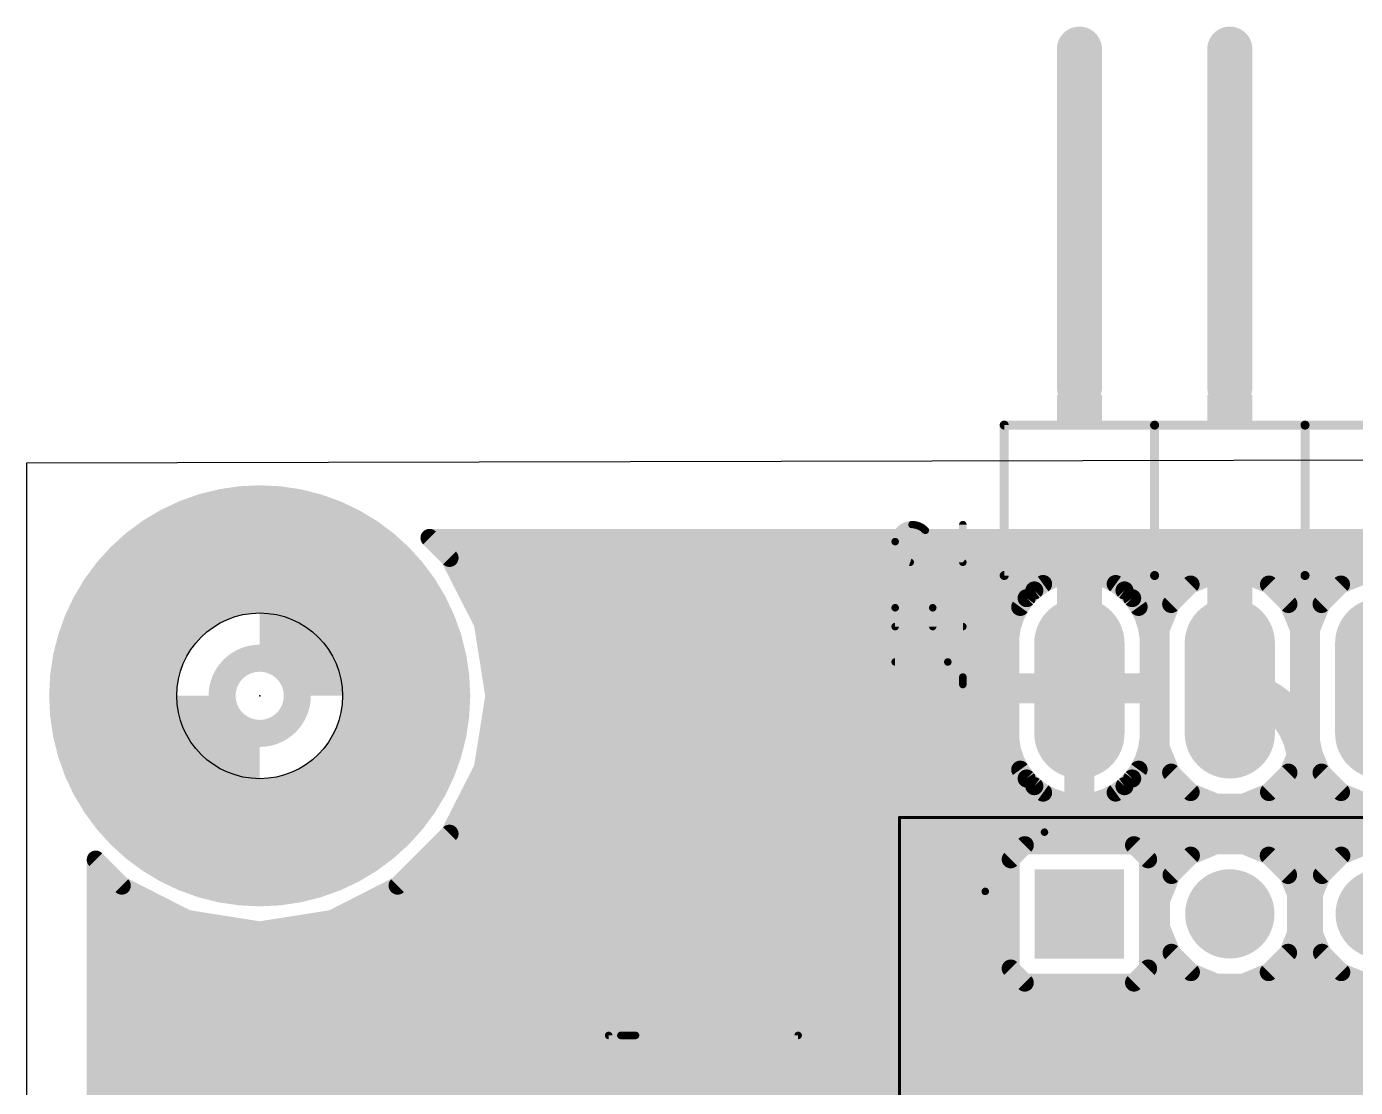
# Model space of a CAD drawing. Extents: x 1.3 to 54.7, y -2.9 to 42.9.
# Drawn here: x 1.27 to 23.71, y 25.01 to 42.93 of the extents above; entities that cross this region are included whole.
import ezdxf

# ---------------------------------------------------------------- set-up
doc = ezdxf.new("R2010")
doc.units = 0
for name, color, linetype in [('1', 12, 'CONTINUOUS'), ('16', 132, 'CONTINUOUS'), ('17', 110, 'CONTINUOUS'), ('20', 31, 'CONTINUOUS'), ('21', 253, 'CONTINUOUS'), ('23', 53, 'CONTINUOUS'), ('25', 253, 'CONTINUOUS'), ('39', 12, 'CONTINUOUS'), ('40', 132, 'CONTINUOUS'), ('41', 12, 'CONTINUOUS'), ('42', 132, 'CONTINUOUS'), ('43', 110, 'CONTINUOUS'), ('51', 253, 'CONTINUOUS')]:
    doc.layers.add(name, color=color, linetype=linetype)

# ---------------------------------------------------------------- blocks, each defined once
blk = doc.blocks.new('RECT')
blk.add_solid([(-0.5, -0.5), (0.5, -0.5), (-0.5, 0.5), (0.5, 0.5)])
blk = doc.blocks.new('LONGP100')
at = {"const_width": 1}
blk.add_lwpolyline([(-0.5, 0), (0.5, 0)], dxfattribs=at)
at = {"const_width": 0.5}
for points in [[(-0.5, 0.25, 1), (-0.5, -0.25)], [(0.5, -0.25, 1), (0.5, 0.25)]]:
    blk.add_lwpolyline(points, format="xyb", dxfattribs=at)
blk = doc.blocks.new('SQUAREP')
blk.add_solid([(-0.5, -0.5), (0.5, -0.5), (-0.5, 0.5), (0.5, 0.5)])
blk = doc.blocks.new('ROUNDP')
at = {"const_width": 0.5}
blk.add_lwpolyline([(0, -0.25, 1), (0, 0.25, 1), (0, -0.25)], format="xyb", dxfattribs=at)

msp = doc.modelspace()

# ---------------------------------------------------------------- linework, layer by layer
at = {"layer": '1'}
for points, const_width in [([(22.86, 30.48, 0.4142), (21.59, 31.75)], 0.6096), ([(21.59, 31.9024, 1), (21.59, 31.5976)], 0.3048), ([(23.0124, 30.48, 1), (22.7076, 30.48)], 0.3048), ([(22.7076, 30.48, 1), (23.0124, 30.48)], 0.3048), ([(20.6375, 24.4475, 0.4142), (22.86, 26.67)], 0.6096), ([(23.0124, 26.67, 1), (22.7076, 26.67)], 0.3048), ([(22.7076, 26.67, 1), (23.0124, 26.67)], 0.3048)]:
    msp.add_lwpolyline(points, format="xyb", dxfattribs=dict(at, const_width=const_width))
at = {"layer": '1', "const_width": 0.6096}
msp.add_lwpolyline([(22.86, 26.67), (22.86, 30.48)], dxfattribs=at)
at = {"layer": '16', "const_width": 0.3048}
for points in [[(8.4126, 33.952), (8.0747, 34.29)], [(8.0747, 34.29), (46.9163, 34.29)], [(8.2271, 34.1376), (46.7639, 34.1376)], [(8.9755, 32.8474), (8.4126, 33.952)], [(8.4126, 33.952), (8.4126, 33.952)], [(8.4126, 33.952), (8.4126, 33.952)], [(8.4734, 33.8328), (46.4591, 33.8328)], [(8.6287, 33.528), (18.4704, 33.528)], [(18.4376, 33.5113), (18.2888, 33.4032)], [(18.6015, 33.5948), (18.4376, 33.5113)], [(18.7764, 33.6516), (18.6015, 33.5948)], [(18.9484, 33.6789), (18.7764, 33.6516)], [(18.9484, 31.8516), (18.9484, 33.6789)], [(18.9484, 33.528), (19.1516, 33.528)], [(19.3236, 33.6516), (19.1516, 33.6789)], [(19.1516, 33.6789), (19.1516, 31.8516)], [(19.4985, 33.5948), (19.3236, 33.6516)], [(19.6624, 33.5113), (19.4985, 33.5948)], [(19.6296, 33.528), (20.9897, 33.528)], [(19.8112, 33.4032), (19.6624, 33.5113)], [(21.3576, 33.6804), (20.9282, 33.5025)], [(21.8224, 33.6804), (21.3576, 33.6804)], [(22.2518, 33.5025), (21.8224, 33.6804)], [(22.1903, 33.528), (23.5297, 33.528)], [(23.8976, 33.6804), (23.4682, 33.5025)], [(18.2888, 33.4032), (18.1588, 33.2732)], [(19.9412, 33.2732), (19.8112, 33.4032)], [(20.9282, 33.5025), (20.5995, 33.1738)], [(22.5805, 33.1738), (22.2518, 33.5025)], [(23.4682, 33.5025), (23.1395, 33.1738)], [(8.784, 33.2232), (18.1225, 33.2232)], [(18.0507, 33.1244), (17.9672, 32.9605)], [(18.1588, 33.2732), (18.0507, 33.1244)], [(18.9484, 33.2232), (19.1516, 33.2232)], [(20.0493, 33.1244), (19.9412, 33.2732)], [(19.9775, 33.2232), (20.6488, 33.2232)], [(20.1328, 32.9605), (20.0493, 33.1244)], [(20.5995, 33.1738), (20.4216, 32.7444)], [(22.5312, 33.2232), (23.1888, 33.2232)], [(22.7584, 32.7444), (22.5805, 33.1738)], [(23.1395, 33.1738), (22.9616, 32.7444)], [(8.9393, 32.9184), (17.9535, 32.9184)], [(9.1694, 31.623), (8.9755, 32.8474)], [(8.9755, 32.8474), (8.9755, 32.8474)], [(17.9672, 32.9605), (17.9104, 32.7856)], [(18.9484, 32.9184), (19.1516, 32.9184)], [(20.1896, 32.7856), (20.1328, 32.9605)], [(20.1465, 32.9184), (20.4937, 32.9184)], [(22.6863, 32.9184), (23.0337, 32.9184)], [(9.0125, 32.6136), (17.8831, 32.6136)], [(17.9104, 32.7856), (17.8816, 32.604)], [(18.9484, 32.6136), (19.1516, 32.6136)], [(20.2184, 32.604), (20.1896, 32.7856)], [(20.2169, 32.6136), (20.4216, 32.6136)], [(20.4216, 32.7444), (20.4216, 30.7556)], [(22.7584, 30.7556), (22.7584, 32.7444)], [(22.7584, 32.6136), (22.9616, 32.6136)], [(22.9616, 32.7444), (22.9616, 30.7556)], [(17.8816, 32.604), (17.8816, 31.8516)], [(20.2184, 31.8516), (20.2184, 32.604)], [(9.0608, 32.3088), (17.8816, 32.3088)], [(18.9484, 32.3088), (19.1516, 32.3088)], [(20.2184, 32.3088), (20.4216, 32.3088)], [(22.7584, 32.3088), (22.9616, 32.3088)], [(9.1091, 32.004), (17.8816, 32.004)], [(18.9484, 32.004), (19.1516, 32.004)], [(20.2184, 32.004), (20.4216, 32.004)], [(22.7584, 32.004), (22.9616, 32.004)], [(17.8816, 31.8516), (18.9484, 31.8516)], [(19.1516, 31.8516), (18.9484, 31.8516)], [(18.9484, 31.8516), (18.9484, 31.6484)], [(19.1516, 31.6484), (19.1516, 31.8516)], [(19.1516, 31.8516), (20.2184, 31.8516)], [(8.9755, 30.3986), (9.1694, 31.623)], [(9.1573, 31.6992), (18.9484, 31.6992)], [(18.9484, 31.6484), (17.8816, 31.6484)], [(17.8816, 31.6484), (17.8816, 30.896)], [(18.9484, 29.8211), (18.9484, 31.6484)], [(18.9484, 31.6484), (19.1516, 31.6484)], [(19.1516, 31.6992), (20.4216, 31.6992)], [(19.1516, 31.6484), (19.1516, 29.8211)], [(20.2184, 31.6484), (19.1516, 31.6484)], [(20.2184, 30.896), (20.2184, 31.6484)], [(22.7584, 31.6992), (22.9616, 31.6992)], [(9.1332, 31.3944), (17.8816, 31.3944)], [(18.9484, 31.3944), (19.1516, 31.3944)], [(20.2184, 31.3944), (20.4216, 31.3944)], [(22.7584, 31.3944), (22.9616, 31.3944)], [(9.0849, 31.0896), (17.8816, 31.0896)], [(18.9484, 31.0896), (19.1516, 31.0896)], [(20.2184, 31.0896), (20.4216, 31.0896)], [(22.7584, 31.0896), (22.9616, 31.0896)], [(17.8816, 30.896), (17.9104, 30.7144)], [(20.1896, 30.7144), (20.2184, 30.896)], [(9.0366, 30.7848), (17.8992, 30.7848)], [(17.9104, 30.7144), (17.9672, 30.5395)], [(18.9484, 30.7848), (19.1516, 30.7848)], [(20.1328, 30.5395), (20.1896, 30.7144)], [(20.2008, 30.7848), (20.4216, 30.7848)], [(20.4216, 30.7556), (20.5995, 30.3262)], [(22.5805, 30.3262), (22.7584, 30.7556)], [(22.7584, 30.7848), (22.9616, 30.7848)], [(22.9616, 30.7556), (23.1395, 30.3262)], [(8.4126, 29.294), (8.9755, 30.3986)], [(8.9755, 30.3986), (8.9755, 30.3986)], [(8.9884, 30.48), (17.9975, 30.48)], [(17.9672, 30.5395), (18.0507, 30.3756)], [(18.0507, 30.3756), (18.1588, 30.2268)], [(18.9484, 30.48), (19.1516, 30.48)], [(19.9412, 30.2268), (20.0493, 30.3756)], [(20.0493, 30.3756), (20.1328, 30.5395)], [(20.1025, 30.48), (20.5358, 30.48)], [(22.6442, 30.48), (23.0758, 30.48)], [(8.8617, 30.1752), (18.2104, 30.1752)], [(18.1588, 30.2268), (18.2888, 30.0968)], [(18.9484, 30.1752), (19.1516, 30.1752)], [(19.8112, 30.0968), (19.9412, 30.2268)], [(19.8896, 30.1752), (20.7504, 30.1752)], [(20.5995, 30.3262), (20.9282, 29.9975)], [(22.2518, 29.9975), (22.5805, 30.3262)], [(22.4296, 30.1752), (23.2904, 30.1752)], [(23.1395, 30.3262), (23.4682, 29.9975)], [(18.2888, 30.0968), (18.4376, 29.9887)], [(18.4376, 29.9887), (18.6015, 29.9052)], [(19.4985, 29.9052), (19.6624, 29.9887)], [(19.6624, 29.9887), (19.8112, 30.0968)], [(20.9282, 29.9975), (21.3576, 29.8196)], [(21.8224, 29.8196), (22.2518, 29.9975)], [(23.4682, 29.9975), (23.8976, 29.8196)], [(8.7064, 29.8704), (18.7086, 29.8704)], [(18.6015, 29.9052), (18.7764, 29.8484)], [(18.7764, 29.8484), (18.9484, 29.8211)], [(18.9484, 29.8704), (19.1516, 29.8704)], [(19.1516, 29.8211), (19.3236, 29.8484)], [(19.3236, 29.8484), (19.4985, 29.9052)], [(19.3914, 29.8704), (21.2349, 29.8704)], [(21.3576, 29.8196), (21.8224, 29.8196)], [(21.9451, 29.8704), (23.7749, 29.8704)], [(8.5511, 29.5656), (45.6731, 29.5656)], [(7.536, 28.4174), (8.4126, 29.294)], [(8.3795, 29.2608), (45.8284, 29.2608)], [(8.4126, 29.294), (8.4126, 29.294)], [(18.1277, 29.1004), (17.8896, 28.8623)], [(19.9723, 29.1004), (18.1277, 29.1004)], [(20.2104, 28.8623), (19.9723, 29.1004)], [(21.3592, 29.1004), (20.9327, 28.9237)], [(21.8208, 29.1004), (21.3592, 29.1004)], [(22.2473, 28.9237), (21.8208, 29.1004)], [(23.8992, 29.1004), (23.4727, 28.9237)], [(2.4384, 16.8631), (2.4384, 28.8569)], [(2.4384, 28.8569), (2.878, 28.4174)], [(8.0747, 28.956), (17.9833, 28.956)], [(17.8896, 28.8623), (17.8896, 27.0177)], [(20.1167, 28.956), (21.0106, 28.956)], [(20.2104, 27.0177), (20.2104, 28.8623)], [(20.9327, 28.9237), (20.6063, 28.5973)], [(22.1694, 28.956), (23.5506, 28.956)], [(22.5737, 28.5973), (22.2473, 28.9237)], [(23.4727, 28.9237), (23.1463, 28.5973)], [(2.4384, 28.6512), (2.6441, 28.6512)], [(7.7699, 28.6512), (17.8896, 28.6512)], [(20.2104, 28.6512), (20.6601, 28.6512)], [(20.6063, 28.5973), (20.4296, 28.1708)], [(22.5199, 28.6512), (23.2001, 28.6512)], [(22.7504, 28.1708), (22.5737, 28.5973)], [(23.1463, 28.5973), (22.9696, 28.1708)], [(2.878, 28.4174), (2.878, 28.4174)], [(2.878, 28.4174), (3.9826, 27.8545)], [(6.4314, 27.8545), (7.536, 28.4174)], [(7.536, 28.4174), (7.536, 28.4174)], [(2.4384, 28.3464), (3.0172, 28.3464)], [(7.3968, 28.3464), (17.8896, 28.3464)], [(20.2104, 28.3464), (20.5023, 28.3464)], [(20.4296, 28.1708), (20.4296, 27.7092)], [(22.6777, 28.3464), (23.0423, 28.3464)], [(22.7504, 27.7092), (22.7504, 28.1708)], [(22.9696, 28.1708), (22.9696, 27.7092)], [(2.4384, 28.0416), (3.6154, 28.0416)], [(6.7986, 28.0416), (17.8896, 28.0416)], [(20.2104, 28.0416), (20.4296, 28.0416)], [(22.7504, 28.0416), (22.9696, 28.0416)], [(2.4384, 27.7368), (4.7259, 27.7368)], [(3.9826, 27.8545), (3.9826, 27.8545)], [(3.9826, 27.8545), (5.207, 27.6606)], [(5.207, 27.6606), (6.4314, 27.8545)], [(5.6881, 27.7368), (17.8896, 27.7368)], [(6.4314, 27.8545), (6.4314, 27.8545)], [(20.2104, 27.7368), (20.4296, 27.7368)], [(20.4296, 27.7092), (20.6063, 27.2827)], [(22.5737, 27.2827), (22.7504, 27.7092)], [(22.7504, 27.7368), (22.9696, 27.7368)], [(22.9696, 27.7092), (23.1463, 27.2827)], [(5.207, 27.6606), (5.207, 27.6606)], [(2.4384, 27.432), (17.8896, 27.432)], [(20.2104, 27.432), (20.5444, 27.432)], [(20.6063, 27.2827), (20.9327, 26.9563)], [(22.2473, 26.9563), (22.5737, 27.2827)], [(22.6356, 27.432), (23.0844, 27.432)], [(23.1463, 27.2827), (23.4727, 26.9563)], [(2.4384, 27.1272), (17.8896, 27.1272)], [(17.8896, 27.0177), (18.1277, 26.7796)], [(19.9723, 26.7796), (20.2104, 27.0177)], [(20.2104, 27.1272), (20.7617, 27.1272)], [(22.4183, 27.1272), (23.3017, 27.1272)], [(2.4384, 26.8224), (18.0849, 26.8224)], [(18.1277, 26.7796), (19.9723, 26.7796)], [(20.0151, 26.8224), (21.2558, 26.8224)], [(20.9327, 26.9563), (21.3592, 26.7796)], [(21.3592, 26.7796), (21.8208, 26.7796)], [(21.8208, 26.7796), (22.2473, 26.9563)], [(21.9241, 26.8224), (23.7958, 26.8224)], [(23.4727, 26.9563), (23.8992, 26.7796)], [(2.4384, 26.5176), (35.7961, 26.5176)], [(2.4384, 26.2128), (35.3976, 26.2128)], [(2.4384, 25.908), (35.2834, 25.908)], [(2.4384, 25.6032), (35.2924, 25.6032)], [(2.4384, 25.2984), (35.3568, 25.2984)], [(2.4384, 24.9936), (35.3568, 24.9936)]]:
    msp.add_lwpolyline(points, dxfattribs=at)
at = {"layer": '16', "const_width": 0.1524}
for points in [[(8.1286, 34.3439, 1), (8.0208, 34.2361)], [(8.0747, 34.3662, 1), (8.0747, 34.2138)], [(8.2271, 34.2138, 1), (8.2271, 34.0614)], [(8.4888, 33.952, 1), (8.3364, 33.952)], [(8.4126, 34.0282, 1), (8.4126, 33.8758)], [(8.3364, 33.952, 1), (8.4888, 33.952)], [(8.4805, 33.9866, 1), (8.3448, 33.9174)], [(8.3588, 33.8982, 1), (8.4665, 34.0059)], [(8.4734, 33.909, 1), (8.4734, 33.7566)], [(8.4126, 33.8758, 1), (8.4126, 34.0282)], [(8.6287, 33.6042, 1), (8.6287, 33.4518)], [(18.4824, 33.4497, 1), (18.3928, 33.573)], [(18.4704, 33.4518, 1), (18.4704, 33.6042)], [(18.5779, 33.6673, 1), (18.625, 33.5223)], [(18.6361, 33.5269, 1), (18.5669, 33.6627)], [(18.7645, 33.7269, 1), (18.7883, 33.5764)], [(18.7999, 33.5792, 1), (18.7528, 33.7241)], [(19.0246, 33.6789, 1), (18.8722, 33.6789)], [(18.9484, 33.6042, 1), (18.9484, 33.4518)], [(18.9603, 33.6036, 1), (18.9365, 33.7541)], [(19.2278, 33.6789, 1), (19.0754, 33.6789)], [(19.1635, 33.7541, 1), (19.1397, 33.6036)], [(19.1516, 33.4518, 1), (19.1516, 33.6042)], [(19.3471, 33.7241, 1), (19.3001, 33.5792)], [(19.3117, 33.5764, 1), (19.3355, 33.7269)], [(19.5331, 33.6627, 1), (19.4639, 33.5269)], [(19.475, 33.5223, 1), (19.5221, 33.6673)], [(19.6296, 33.6042, 1), (19.6296, 33.4518)], [(19.7072, 33.573, 1), (19.6176, 33.4497)], [(20.9897, 33.4518, 1), (20.9897, 33.6042)], [(21.3576, 33.7566, 1), (21.3576, 33.6042)], [(21.3867, 33.61, 1), (21.3284, 33.7508)], [(21.8516, 33.7508, 1), (21.7932, 33.61)], [(21.8224, 33.6042, 1), (21.8224, 33.7566)], [(22.1903, 33.6042, 1), (22.1903, 33.4518)], [(23.5297, 33.4518, 1), (23.5297, 33.6042)], [(18.244, 33.4649, 1), (18.3336, 33.3416)], [(18.3427, 33.3493, 1), (18.235, 33.4571)], [(18.403, 33.5792, 1), (18.4722, 33.4434)], [(19.6278, 33.4434, 1), (19.697, 33.5792)], [(19.865, 33.4571, 1), (19.7573, 33.3493)], [(19.7664, 33.3416, 1), (19.8559, 33.4649)], [(20.899, 33.5729, 1), (20.9573, 33.4321)], [(20.982, 33.4486, 1), (20.8743, 33.5564)], [(22.3057, 33.5564, 1), (22.198, 33.4486)], [(22.2227, 33.4321, 1), (22.281, 33.5729)], [(23.439, 33.5729, 1), (23.4973, 33.4321)], [(23.522, 33.4486, 1), (23.4143, 33.5564)], [(8.784, 33.2994, 1), (8.784, 33.147)], [(17.989, 33.1692, 1), (18.1123, 33.0796)], [(18.1186, 33.0898, 1), (17.9828, 33.159)], [(18.1049, 33.327, 1), (18.2127, 33.2193)], [(18.2204, 33.2284, 1), (18.0971, 33.3179)], [(18.1225, 33.147, 1), (18.1225, 33.2994)], [(18.9484, 33.2994, 1), (18.9484, 33.147)], [(19.1516, 33.147, 1), (19.1516, 33.2994)], [(20.0029, 33.3179, 1), (19.8796, 33.2284)], [(19.8873, 33.2193, 1), (19.9951, 33.327)], [(19.9775, 33.2994, 1), (19.9775, 33.147)], [(20.1172, 33.159, 1), (19.9814, 33.0898)], [(19.9877, 33.0796, 1), (20.111, 33.1692)], [(20.5456, 33.2277, 1), (20.6534, 33.12)], [(20.6699, 33.1447, 1), (20.5291, 33.203)], [(20.6488, 33.147, 1), (20.6488, 33.2994)], [(22.5312, 33.2994, 1), (22.5312, 33.147)], [(22.6509, 33.203, 1), (22.5101, 33.1447)], [(22.5266, 33.12, 1), (22.6344, 33.2277)], [(23.0856, 33.2277, 1), (23.1934, 33.12)], [(23.2099, 33.1447, 1), (23.0691, 33.203)], [(23.1888, 33.147, 1), (23.1888, 33.2994)], [(8.9393, 32.9946, 1), (8.9393, 32.8422)], [(9.0507, 32.8594, 1), (8.9002, 32.8355)], [(9.0517, 32.8474, 1), (8.8993, 32.8474)], [(17.8993, 32.9951, 1), (18.0351, 32.9259)], [(18.0397, 32.937, 1), (17.8947, 32.9841)], [(17.9535, 32.8422, 1), (17.9535, 32.9946)], [(18.9484, 32.9946, 1), (18.9484, 32.8422)], [(19.1516, 32.8422, 1), (19.1516, 32.9946)], [(20.2053, 32.9841, 1), (20.0603, 32.937)], [(20.0649, 32.9259, 1), (20.2007, 32.9951)], [(20.1465, 32.9946, 1), (20.1465, 32.8422)], [(20.4937, 32.8422, 1), (20.4937, 32.9946)], [(22.6863, 32.9946, 1), (22.6863, 32.8422)], [(23.0337, 32.8422, 1), (23.0337, 32.9946)], [(8.8993, 32.8474, 1), (9.0517, 32.8474)], [(8.9076, 32.8129, 1), (9.0434, 32.882)], [(9.0125, 32.6898, 1), (9.0125, 32.5374)], [(17.8379, 32.8091, 1), (17.9828, 32.7621)], [(17.9856, 32.7737, 1), (17.8351, 32.7975)], [(17.8831, 32.5374, 1), (17.8831, 32.6898)], [(18.9484, 32.6898, 1), (18.9484, 32.5374)], [(19.1516, 32.5374, 1), (19.1516, 32.6898)], [(20.2649, 32.7975, 1), (20.1144, 32.7737)], [(20.1172, 32.7621, 1), (20.2621, 32.8091)], [(20.2169, 32.6898, 1), (20.2169, 32.5374)], [(20.4978, 32.7444, 1), (20.3454, 32.7444)], [(20.3512, 32.7736, 1), (20.492, 32.7152)], [(20.4216, 32.5374, 1), (20.4216, 32.6898)], [(22.8346, 32.7444, 1), (22.6822, 32.7444)], [(22.7584, 32.6898, 1), (22.7584, 32.5374)], [(22.688, 32.7152, 1), (22.8288, 32.7736)], [(23.0378, 32.7444, 1), (22.8854, 32.7444)], [(22.8912, 32.7736, 1), (23.032, 32.7152)], [(22.9616, 32.5374, 1), (22.9616, 32.6898)], [(17.9578, 32.604, 1), (17.8054, 32.604)], [(17.8063, 32.6159, 1), (17.9569, 32.592)], [(20.2946, 32.604, 1), (20.1422, 32.604)], [(20.1431, 32.592, 1), (20.2937, 32.6159)], [(9.0608, 32.385, 1), (9.0608, 32.2326)], [(17.8816, 32.2326, 1), (17.8816, 32.385)], [(18.9484, 32.385, 1), (18.9484, 32.2326)], [(19.1516, 32.2326, 1), (19.1516, 32.385)], [(20.2184, 32.385, 1), (20.2184, 32.2326)], [(20.4216, 32.2326, 1), (20.4216, 32.385)], [(22.7584, 32.385, 1), (22.7584, 32.2326)], [(22.9616, 32.2326, 1), (22.9616, 32.385)], [(9.1091, 32.0802, 1), (9.1091, 31.9278)], [(17.8816, 31.9278, 1), (17.8816, 32.0802)], [(18.9484, 32.0802, 1), (18.9484, 31.9278)], [(19.1516, 31.9278, 1), (19.1516, 32.0802)], [(20.2184, 32.0802, 1), (20.2184, 31.9278)], [(20.4216, 31.9278, 1), (20.4216, 32.0802)], [(22.7584, 32.0802, 1), (22.7584, 31.9278)], [(22.9616, 31.9278, 1), (22.9616, 32.0802)], [(17.8816, 31.9278, 1), (17.8816, 31.7754)], [(17.8054, 31.8516, 1), (17.9578, 31.8516)], [(18.9484, 31.9278, 1), (18.9484, 31.7754)], [(19.0246, 31.8516, 1), (18.8722, 31.8516)], [(18.8722, 31.8516, 1), (19.0246, 31.8516)], [(18.9484, 31.7754, 1), (18.9484, 31.9278)], [(19.2278, 31.8516, 1), (19.0754, 31.8516)], [(19.1516, 31.9278, 1), (19.1516, 31.7754)], [(19.0754, 31.8516, 1), (19.2278, 31.8516)], [(19.1516, 31.7754, 1), (19.1516, 31.9278)], [(20.1422, 31.8516, 1), (20.2946, 31.8516)], [(20.2184, 31.7754, 1), (20.2184, 31.9278)], [(9.1573, 31.7754, 1), (9.1573, 31.623)], [(9.2447, 31.6111, 1), (9.0941, 31.6349)], [(9.0941, 31.6111, 1), (9.2447, 31.6349)], [(17.8816, 31.7246, 1), (17.8816, 31.5722)], [(17.9578, 31.6484, 1), (17.8054, 31.6484)], [(19.0246, 31.6484, 1), (18.8722, 31.6484)], [(18.9484, 31.7246, 1), (18.9484, 31.5722)], [(18.8722, 31.6484, 1), (19.0246, 31.6484)], [(18.9484, 31.623, 1), (18.9484, 31.7754)], [(18.9484, 31.5722, 1), (18.9484, 31.7246)], [(19.1516, 31.7754, 1), (19.1516, 31.623)], [(19.2278, 31.6484, 1), (19.0754, 31.6484)], [(19.1516, 31.7246, 1), (19.1516, 31.5722)], [(19.0754, 31.6484, 1), (19.2278, 31.6484)], [(19.1516, 31.5722, 1), (19.1516, 31.7246)], [(20.2946, 31.6484, 1), (20.1422, 31.6484)], [(20.2184, 31.5722, 1), (20.2184, 31.7246)], [(20.4216, 31.623, 1), (20.4216, 31.7754)], [(22.7584, 31.7754, 1), (22.7584, 31.623)], [(22.9616, 31.623, 1), (22.9616, 31.7754)], [(9.1332, 31.4706, 1), (9.1332, 31.3182)], [(17.8816, 31.3182, 1), (17.8816, 31.4706)], [(18.9484, 31.4706, 1), (18.9484, 31.3182)], [(19.1516, 31.3182, 1), (19.1516, 31.4706)], [(20.2184, 31.4706, 1), (20.2184, 31.3182)], [(20.4216, 31.3182, 1), (20.4216, 31.4706)], [(22.7584, 31.4706, 1), (22.7584, 31.3182)], [(22.9616, 31.3182, 1), (22.9616, 31.4706)], [(9.0849, 31.1658, 1), (9.0849, 31.0134)], [(17.8816, 31.0134, 1), (17.8816, 31.1658)], [(18.9484, 31.1658, 1), (18.9484, 31.0134)], [(19.1516, 31.0134, 1), (19.1516, 31.1658)], [(20.2184, 31.1658, 1), (20.2184, 31.0134)], [(20.4216, 31.0134, 1), (20.4216, 31.1658)], [(22.7584, 31.1658, 1), (22.7584, 31.0134)], [(22.9616, 31.0134, 1), (22.9616, 31.1658)], [(17.9569, 30.908, 1), (17.8063, 30.8841)], [(17.8054, 30.896, 1), (17.9578, 30.896)], [(20.1422, 30.896, 1), (20.2946, 30.896)], [(20.2937, 30.8841, 1), (20.1431, 30.908)], [(9.0366, 30.861, 1), (9.0366, 30.7086)], [(17.9828, 30.7379, 1), (17.8379, 30.6908)], [(17.8351, 30.7025, 1), (17.9856, 30.7263)], [(17.8992, 30.7086, 1), (17.8992, 30.861)], [(18.9484, 30.861, 1), (18.9484, 30.7086)], [(19.1516, 30.7086, 1), (19.1516, 30.861)], [(20.1144, 30.7263, 1), (20.2649, 30.7025)], [(20.2621, 30.6908, 1), (20.1172, 30.7379)], [(20.2008, 30.861, 1), (20.2008, 30.7086)], [(20.492, 30.7847, 1), (20.3512, 30.7264)], [(20.3454, 30.7556, 1), (20.4978, 30.7556)], [(20.4216, 30.7086, 1), (20.4216, 30.861)], [(22.7584, 30.861, 1), (22.7584, 30.7086)], [(22.6822, 30.7556, 1), (22.8346, 30.7556)], [(22.8288, 30.7264, 1), (22.688, 30.7847)], [(23.032, 30.7847, 1), (22.8912, 30.7264)], [(22.8854, 30.7556, 1), (23.0378, 30.7556)], [(22.9616, 30.7086, 1), (22.9616, 30.861)], [(9.0517, 30.3986, 1), (8.8993, 30.3986)], [(9.0434, 30.364, 1), (8.9076, 30.4331)], [(8.9884, 30.5562, 1), (8.9884, 30.4038)], [(18.0351, 30.5741, 1), (17.8993, 30.5049)], [(17.8947, 30.5159, 1), (18.0397, 30.563)], [(18.1123, 30.4204, 1), (17.989, 30.3308)], [(17.9975, 30.4038, 1), (17.9975, 30.5562)], [(18.9484, 30.5562, 1), (18.9484, 30.4038)], [(19.1516, 30.4038, 1), (19.1516, 30.5562)], [(20.111, 30.3308, 1), (19.9877, 30.4204)], [(20.1025, 30.5562, 1), (20.1025, 30.4038)], [(20.0603, 30.563, 1), (20.2053, 30.5159)], [(20.2007, 30.5049, 1), (20.0649, 30.5741)], [(20.5358, 30.4038, 1), (20.5358, 30.5562)], [(22.6442, 30.5562, 1), (22.6442, 30.4038)], [(23.0758, 30.4038, 1), (23.0758, 30.5562)], [(8.8617, 30.2514, 1), (8.8617, 30.099)], [(8.9002, 30.4105, 1), (9.0507, 30.3866)], [(8.8993, 30.3986, 1), (9.0517, 30.3986)], [(17.9828, 30.341, 1), (18.1186, 30.4102)], [(18.2127, 30.2807, 1), (18.1049, 30.173)], [(18.0971, 30.182, 1), (18.2204, 30.2716)], [(18.2104, 30.099, 1), (18.2104, 30.2514)], [(18.9484, 30.2514, 1), (18.9484, 30.099)], [(19.1516, 30.099, 1), (19.1516, 30.2514)], [(19.8896, 30.2514, 1), (19.8896, 30.099)], [(19.8796, 30.2716, 1), (20.0029, 30.182)], [(19.9951, 30.173, 1), (19.8873, 30.2807)], [(19.9814, 30.4102, 1), (20.1172, 30.341)], [(20.6534, 30.38, 1), (20.5456, 30.2723)], [(20.5291, 30.297, 1), (20.6699, 30.3553)], [(20.7504, 30.099, 1), (20.7504, 30.2514)], [(22.4296, 30.2514, 1), (22.4296, 30.099)], [(22.5101, 30.3553, 1), (22.6509, 30.297)], [(22.6344, 30.2723, 1), (22.5266, 30.38)], [(23.1934, 30.38, 1), (23.0856, 30.2723)], [(23.0691, 30.297, 1), (23.2099, 30.3553)], [(23.2904, 30.099, 1), (23.2904, 30.2514)], [(18.3336, 30.1584, 1), (18.244, 30.0351)], [(18.235, 30.0429, 1), (18.3427, 30.1507)], [(18.4722, 30.0566, 1), (18.403, 29.9208)], [(18.3928, 29.927, 1), (18.4824, 30.0503)], [(19.6176, 30.0503, 1), (19.7072, 29.927)], [(19.697, 29.9208, 1), (19.6278, 30.0566)], [(19.7573, 30.1507, 1), (19.865, 30.0429)], [(19.8559, 30.0351, 1), (19.7664, 30.1584)], [(20.9573, 30.0679, 1), (20.899, 29.9271)], [(20.8743, 29.9436, 1), (20.982, 30.0514)], [(22.198, 30.0514, 1), (22.3057, 29.9436)], [(22.281, 29.9271, 1), (22.2227, 30.0679)], [(23.4973, 30.0679, 1), (23.439, 29.9271)], [(23.4143, 29.9436, 1), (23.522, 30.0514)], [(8.7064, 29.9466, 1), (8.7064, 29.7942)], [(18.625, 29.9777, 1), (18.5779, 29.8327)], [(18.5669, 29.8373, 1), (18.6361, 29.9731)], [(18.7883, 29.9236, 1), (18.7645, 29.7731)], [(18.7086, 29.7942, 1), (18.7086, 29.9466)], [(18.7528, 29.7759, 1), (18.7999, 29.9208)], [(18.9484, 29.9466, 1), (18.9484, 29.7942)], [(18.8722, 29.8211, 1), (19.0246, 29.8211)], [(18.9365, 29.7459, 1), (18.9603, 29.8964)], [(19.1397, 29.8964, 1), (19.1635, 29.7459)], [(19.0754, 29.8211, 1), (19.2278, 29.8211)], [(19.1516, 29.7942, 1), (19.1516, 29.9466)], [(19.3001, 29.9208, 1), (19.3471, 29.7759)], [(19.3355, 29.7731, 1), (19.3117, 29.9236)], [(19.3914, 29.9466, 1), (19.3914, 29.7942)], [(19.4639, 29.9731, 1), (19.5331, 29.8373)], [(19.5221, 29.8327, 1), (19.475, 29.9777)], [(21.2349, 29.7942, 1), (21.2349, 29.9466)], [(21.3576, 29.8958, 1), (21.3576, 29.7434)], [(21.3284, 29.7492, 1), (21.3867, 29.89)], [(21.7932, 29.89, 1), (21.8516, 29.7492)], [(21.8224, 29.7434, 1), (21.8224, 29.8958)], [(21.9451, 29.9466, 1), (21.9451, 29.7942)], [(23.7749, 29.7942, 1), (23.7749, 29.9466)], [(8.5511, 29.6418, 1), (8.5511, 29.4894)], [(8.3795, 29.337, 1), (8.3795, 29.1846)], [(8.4888, 29.294, 1), (8.3364, 29.294)], [(8.3448, 29.3286, 1), (8.4805, 29.2594)], [(8.4665, 29.2401, 1), (8.3588, 29.3478)], [(8.3364, 29.294, 1), (8.4888, 29.294)], [(18.1277, 29.1766, 1), (18.1277, 29.0242)], [(18.1815, 29.0465, 1), (18.0738, 29.1543)], [(20.0262, 29.1543, 1), (19.9185, 29.0465)], [(19.9723, 29.0242, 1), (19.9723, 29.1766)], [(21.3592, 29.1766, 1), (21.3592, 29.0242)], [(21.3883, 29.03, 1), (21.33, 29.1708)], [(21.85, 29.1708, 1), (21.7917, 29.03)], [(21.8208, 29.0242, 1), (21.8208, 29.1766)], [(2.5146, 28.8569, 1), (2.3622, 28.8569)], [(2.4923, 28.9108, 1), (2.3845, 28.803)], [(8.0747, 29.0322, 1), (8.0747, 28.8798)], [(17.9658, 28.8623, 1), (17.8134, 28.8623)], [(17.8357, 28.9162, 1), (17.9435, 28.8085)], [(17.9833, 28.8798, 1), (17.9833, 29.0322)], [(20.1167, 29.0322, 1), (20.1167, 28.8798)], [(20.2866, 28.8623, 1), (20.1342, 28.8623)], [(20.1565, 28.8085, 1), (20.2643, 28.9162)], [(20.9035, 28.9941, 1), (20.9618, 28.8533)], [(20.9866, 28.8699, 1), (20.8788, 28.9776)], [(21.0106, 28.8798, 1), (21.0106, 29.0322)], [(22.1694, 29.0322, 1), (22.1694, 28.8798)], [(22.3012, 28.9776, 1), (22.1934, 28.8699)], [(22.2182, 28.8533, 1), (22.2765, 28.9941)], [(23.4435, 28.9941, 1), (23.5018, 28.8533)], [(23.5266, 28.8699, 1), (23.4188, 28.9776)], [(23.5506, 28.8798, 1), (23.5506, 29.0322)], [(2.4384, 28.7274, 1), (2.4384, 28.575)], [(2.6441, 28.575, 1), (2.6441, 28.7274)], [(7.7699, 28.7274, 1), (7.7699, 28.575)], [(17.8896, 28.575, 1), (17.8896, 28.7274)], [(20.2104, 28.7274, 1), (20.2104, 28.575)], [(20.5524, 28.6512, 1), (20.6601, 28.5434)], [(20.6767, 28.5682, 1), (20.5359, 28.6265)], [(20.6601, 28.575, 1), (20.6601, 28.7274)], [(22.5199, 28.7274, 1), (22.5199, 28.575)], [(22.6441, 28.6265, 1), (22.5033, 28.5682)], [(22.5199, 28.5434, 1), (22.6276, 28.6512)], [(23.0924, 28.6512, 1), (23.2001, 28.5434)], [(23.2167, 28.5682, 1), (23.0759, 28.6265)], [(23.2001, 28.575, 1), (23.2001, 28.7274)], [(2.878, 28.4936, 1), (2.878, 28.3412)], [(2.9126, 28.4852, 1), (2.8434, 28.3495)], [(2.8241, 28.3635, 1), (2.9318, 28.4712)], [(2.878, 28.3412, 1), (2.878, 28.4936)], [(7.536, 28.4936, 1), (7.536, 28.3412)], [(7.4822, 28.4712, 1), (7.5899, 28.3635)], [(7.5706, 28.3495, 1), (7.5014, 28.4852)], [(7.536, 28.3412, 1), (7.536, 28.4936)], [(2.4384, 28.4226, 1), (2.4384, 28.2702)], [(3.0172, 28.2702, 1), (3.0172, 28.4226)], [(7.3968, 28.4226, 1), (7.3968, 28.2702)], [(17.8896, 28.2702, 1), (17.8896, 28.4226)], [(20.2104, 28.4226, 1), (20.2104, 28.2702)], [(20.5058, 28.1708, 1), (20.3534, 28.1708)], [(20.3592, 28.2, 1), (20.5, 28.1417)], [(20.5023, 28.2702, 1), (20.5023, 28.4226)], [(22.6777, 28.4226, 1), (22.6777, 28.2702)], [(22.8266, 28.1708, 1), (22.6742, 28.1708)], [(22.68, 28.1417, 1), (22.8208, 28.2)], [(23.0458, 28.1708, 1), (22.8934, 28.1708)], [(22.8992, 28.2, 1), (23.04, 28.1417)], [(23.0423, 28.2702, 1), (23.0423, 28.4226)], [(2.4384, 28.1178, 1), (2.4384, 27.9654)], [(3.6154, 27.9654, 1), (3.6154, 28.1178)], [(6.7986, 28.1178, 1), (6.7986, 27.9654)], [(17.8896, 27.9654, 1), (17.8896, 28.1178)], [(20.2104, 28.1178, 1), (20.2104, 27.9654)], [(20.4296, 27.9654, 1), (20.4296, 28.1178)], [(22.7504, 28.1178, 1), (22.7504, 27.9654)], [(22.9696, 27.9654, 1), (22.9696, 28.1178)], [(2.4384, 27.813, 1), (2.4384, 27.6606)], [(3.9826, 27.9307, 1), (3.9826, 27.7783)], [(3.9945, 27.9298, 1), (3.9706, 27.7793)], [(3.948, 27.7866, 1), (4.0171, 27.9224)], [(3.9826, 27.7783, 1), (3.9826, 27.9307)], [(4.7259, 27.6606, 1), (4.7259, 27.813)], [(5.6881, 27.813, 1), (5.6881, 27.6606)], [(6.4314, 27.9307, 1), (6.4314, 27.7783)], [(6.3969, 27.9224, 1), (6.466, 27.7866)], [(6.4434, 27.7793, 1), (6.4195, 27.9298)], [(6.4314, 27.7783, 1), (6.4314, 27.9307)], [(17.8896, 27.6606, 1), (17.8896, 27.813)], [(20.2104, 27.813, 1), (20.2104, 27.6606)], [(20.5, 27.7383, 1), (20.3592, 27.68)], [(20.4296, 27.6606, 1), (20.4296, 27.813)], [(22.7504, 27.813, 1), (22.7504, 27.6606)], [(22.8208, 27.68, 1), (22.68, 27.7383)], [(23.04, 27.7383, 1), (22.8992, 27.68)], [(22.9696, 27.6606, 1), (22.9696, 27.813)], [(5.207, 27.7368, 1), (5.207, 27.5844)], [(5.1951, 27.7359, 1), (5.2189, 27.5853)], [(5.1951, 27.5853, 1), (5.2189, 27.7359)], [(5.207, 27.5844, 1), (5.207, 27.7368)], [(20.3534, 27.7092, 1), (20.5058, 27.7092)], [(22.6742, 27.7092, 1), (22.8266, 27.7092)], [(22.8934, 27.7092, 1), (23.0458, 27.7092)], [(2.4384, 27.5082, 1), (2.4384, 27.3558)], [(17.8896, 27.3558, 1), (17.8896, 27.5082)], [(20.2104, 27.5082, 1), (20.2104, 27.3558)], [(20.6601, 27.3366, 1), (20.5524, 27.2288)], [(20.5359, 27.2535, 1), (20.6767, 27.3118)], [(20.5444, 27.3558, 1), (20.5444, 27.5082)], [(22.5033, 27.3118, 1), (22.6441, 27.2535)], [(22.6276, 27.2288, 1), (22.5199, 27.3366)], [(22.6356, 27.5082, 1), (22.6356, 27.3558)], [(23.2001, 27.3366, 1), (23.0924, 27.2288)], [(23.0759, 27.2535, 1), (23.2167, 27.3118)], [(23.0844, 27.3558, 1), (23.0844, 27.5082)], [(2.4384, 27.2034, 1), (2.4384, 27.051)], [(17.9435, 27.0715, 1), (17.8357, 26.9638)], [(17.8896, 27.051, 1), (17.8896, 27.2034)], [(20.2104, 27.2034, 1), (20.2104, 27.051)], [(20.2643, 26.9638, 1), (20.1565, 27.0715)], [(20.7617, 27.051, 1), (20.7617, 27.2034)], [(22.4183, 27.2034, 1), (22.4183, 27.051)], [(23.3017, 27.051, 1), (23.3017, 27.2034)], [(2.4384, 26.8986, 1), (2.4384, 26.7462)], [(17.8134, 27.0177, 1), (17.9658, 27.0177)], [(18.1277, 26.8558, 1), (18.1277, 26.7034)], [(18.0849, 26.7462, 1), (18.0849, 26.8986)], [(20.0151, 26.8986, 1), (20.0151, 26.7462)], [(19.9723, 26.7034, 1), (19.9723, 26.8558)], [(20.1342, 27.0177, 1), (20.2866, 27.0177)], [(20.9618, 27.0267, 1), (20.9035, 26.8859)], [(20.8788, 26.9024, 1), (20.9866, 27.0101)], [(21.2558, 26.7462, 1), (21.2558, 26.8986)], [(21.3592, 26.8558, 1), (21.3592, 26.7034)], [(21.8208, 26.7034, 1), (21.8208, 26.8558)], [(21.9241, 26.8986, 1), (21.9241, 26.7462)], [(22.1934, 27.0101, 1), (22.3012, 26.9024)], [(22.2765, 26.8859, 1), (22.2182, 27.0267)], [(23.5018, 27.0267, 1), (23.4435, 26.8859)], [(23.4188, 26.9024, 1), (23.5266, 27.0101)], [(18.0738, 26.7257, 1), (18.1815, 26.8335)], [(19.9185, 26.8335, 1), (20.0262, 26.7257)], [(21.33, 26.7092, 1), (21.3883, 26.85)], [(21.7917, 26.85, 1), (21.85, 26.7092)], [(2.4384, 26.5938, 1), (2.4384, 26.4414)], [(2.4384, 26.289, 1), (2.4384, 26.1366)], [(2.4384, 25.9842, 1), (2.4384, 25.8318)], [(2.4384, 25.6794, 1), (2.4384, 25.527)], [(2.4384, 25.3746, 1), (2.4384, 25.2222)], [(2.4384, 25.0698, 1), (2.4384, 24.9174)]]:
    msp.add_lwpolyline(points, format="xyb", dxfattribs=at)
at = {"layer": '20'}
for p, q in [((54.661, 35.677), (1.27, 35.55)), ((1.27, 35.55), (1.27, 0))]:
    msp.add_line(p, q, dxfattribs=at)
msp.add_circle((5.207, 31.623), 1.4, dxfattribs=at)
at = {"layer": '21'}
for points, const_width in [([(19.05, 42.545), (19.05, 36.83)], 0.762), ([(21.59, 42.545), (21.59, 36.83)], 0.762), ([(20.32, 36.195), (17.78, 36.195)], 0.1524), ([(17.78, 36.195), (17.78, 33.655)], 0.1524), ([(20.32, 33.655), (20.32, 36.195)], 0.1524), ([(22.86, 36.195), (20.32, 36.195)], 0.1524), ([(22.86, 33.655), (22.86, 36.195)], 0.1524), ([(25.4, 36.195), (22.86, 36.195)], 0.1524), ([(17.78, 33.655), (20.32, 33.655)], 0.1524), ([(20.32, 33.655), (22.86, 33.655)], 0.1524), ([(22.86, 33.655), (25.4, 33.655)], 0.1524), ([(39.96, 29.32), (18.46, 29.32)], 0.127), ([(17.46, 28.32), (17.46, 12.32)], 0.127), ([(11.1, 18.282), (11.1, 25.887)], 0.127), ([(11.1, 25.887), (11.554, 25.887)], 0.127), ([(11.306, 25.887), (11.554, 25.887)], 0.127), ([(11.554, 25.887), (14.3, 25.887)], 0.127), ([(14.3, 25.887), (14.3, 18.282)], 0.127)]:
    msp.add_lwpolyline(points, dxfattribs=dict(at, const_width=const_width))
for points, const_width in [([(19.2405, 42.545, 1), (18.8595, 42.545)], 0.381), ([(21.7805, 42.545, 1), (21.3995, 42.545)], 0.381), ([(18.8595, 36.83, 1), (19.2405, 36.83)], 0.381), ([(21.3995, 36.83, 1), (21.7805, 36.83)], 0.381), ([(17.78, 36.2331, 1), (17.78, 36.1569)], 0.0762), ([(17.8181, 36.195, 1), (17.7419, 36.195)], 0.0762), ([(20.3581, 36.195, 1), (20.2819, 36.195)], 0.0762), ([(20.32, 36.2331, 1), (20.32, 36.1569)], 0.0762), ([(20.32, 36.1569, 1), (20.32, 36.2331)], 0.0762), ([(22.8981, 36.195, 1), (22.8219, 36.195)], 0.0762), ([(22.86, 36.2331, 1), (22.86, 36.1569)], 0.0762), ([(22.86, 36.1569, 1), (22.86, 36.2331)], 0.0762), ([(5.207, 28.702, 1), (5.207, 34.544, 1), (5.207, 28.702)], 0.1524), ([(17.78, 33.6931, 1), (17.78, 33.6169)], 0.0762), ([(17.7419, 33.655, 1), (17.8181, 33.655)], 0.0762), ([(20.32, 33.6931, 1), (20.32, 33.6169)], 0.0762), ([(20.2819, 33.655, 1), (20.3581, 33.655)], 0.0762), ([(20.32, 33.6169, 1), (20.32, 33.6931)], 0.0762), ([(22.86, 33.6931, 1), (22.86, 33.6169)], 0.0762), ([(22.8219, 33.655, 1), (22.8981, 33.655)], 0.0762), ([(22.86, 33.6169, 1), (22.86, 33.6931)], 0.0762), ([(5.207, 30.123, 1), (5.207, 33.123, 1), (5.207, 30.123)], 0.2032), ([(19.05, 29.97, 1), (19.05, 30.17, 1), (19.05, 29.97)], 0.2), ([(18.46, 29.32, 0.4142), (17.46, 28.32)], 0.127), ([(18.46, 29.3517, 1), (18.46, 29.2883)], 0.0635), ([(18.46, 29.2883, 1), (18.46, 29.3517)], 0.0635), ([(17.4917, 28.32, 1), (17.4283, 28.32)], 0.0635), ([(17.4283, 28.32, 1), (17.4917, 28.32)], 0.0635), ([(11.1318, 25.887, 1), (11.0682, 25.887)], 0.0635), ([(11.1, 25.9187, 1), (11.1, 25.8553)], 0.0635), ([(11.306, 25.9187, 1), (11.306, 25.8553)], 0.0635), ([(11.554, 25.9187, 1), (11.554, 25.8553)], 0.0635), ([(11.554, 25.8553, 1), (11.554, 25.9187)], 0.0635), ([(11.554, 25.8553, 1), (11.554, 25.9187)], 0.0635), ([(14.3318, 25.887, 1), (14.2683, 25.887)], 0.0635), ([(14.3, 25.8553, 1), (14.3, 25.9187)], 0.0635)]:
    msp.add_lwpolyline(points, format="xyb", dxfattribs=dict(at, const_width=const_width))
at = {"layer": '23'}
msp.add_point((5.207, 31.623), dxfattribs=at)
at = {"layer": '25'}
for points, const_width in [([(16.2243, 34.5134, 0.4142), (15.9385, 34.2276)], 0.127), ([(16.2242, 34.5451, 1), (16.2243, 34.4816)], 0.0635), ([(16.4465, 34.4181, 0.2053), (16.2243, 34.5134)], 0.127), ([(16.2243, 34.4816, 1), (16.2243, 34.5451)], 0.0635), ([(17.1133, 34.5134, 1), (17.0498, 34.5134)], 0.0635), ([(16.4671, 34.4423, 1), (16.4259, 34.3939)], 0.0635), ([(16.4235, 34.3962, 1), (16.4695, 34.44)], 0.0635), ([(15.9385, 34.2276, 0.3252), (16.1925, 33.8784)], 0.127), ([(15.9703, 34.2276, 1), (15.9068, 34.2276)], 0.0635), ([(15.9068, 34.2276, 1), (15.9703, 34.2276)], 0.0635), ([(16.1827, 33.8482, 1), (16.2023, 33.9086)], 0.0635), ([(17.0498, 33.8784, 1), (17.1133, 33.8784)], 0.0635), ([(17.0609, 33.8542, 1), (17.1021, 33.9026)], 0.0635), ([(16.5735, 33.11, 1), (15.9385, 33.11)], 0.127), ([(15.9703, 33.11, 1), (15.9068, 33.11)], 0.0635), ([(15.9068, 33.11, 1), (15.9703, 33.11)], 0.0635), ([(16.6052, 33.11, 1), (16.5418, 33.11)], 0.0635), ([(16.5418, 33.11, 1), (16.6052, 33.11)], 0.0635), ([(15.9385, 32.8243, 1), (15.9385, 32.7608)], 0.0635), ([(15.9068, 32.7925, 1), (15.9703, 32.7925)], 0.0635), ([(16.5418, 32.7925, 1), (16.6052, 32.7925)], 0.0635), ([(17.0815, 32.7608, 1), (17.0815, 32.8243)], 0.0635), ([(15.9385, 32.2263, 1), (15.9385, 32.1628)], 0.0635), ([(16.8275, 32.2263, 1), (16.8275, 32.1628)], 0.0635), ([(17.0815, 31.9405, 0.4142), (16.8275, 32.1945)], 0.127), ([(16.8275, 32.1628, 1), (16.8275, 32.2263)], 0.0635), ([(17.1133, 31.9405, 1), (17.0498, 31.9405)], 0.0635), ([(17.0498, 31.9405, 1), (17.1133, 31.9405)], 0.0635), ([(17.0498, 31.8135, 1), (17.1133, 31.8135)], 0.0635)]:
    msp.add_lwpolyline(points, format="xyb", dxfattribs=dict(at, const_width=const_width))
at = {"layer": '25', "const_width": 0.127}
for points in [[(17.0815, 33.8784), (17.0815, 34.5134)], [(16.4465, 34.4181), (17.0815, 33.8784)], [(15.9385, 32.7925), (15.9385, 33.11)], [(16.5735, 33.11), (16.5735, 32.7925)], [(17.0815, 32.7925), (15.9385, 32.7925)], [(15.9385, 32.1945), (16.8275, 32.1945)], [(17.0815, 31.9405), (17.0815, 31.8135)]]:
    msp.add_lwpolyline(points, dxfattribs=at)
at = {"layer": '39'}
for points, const_width in [([(5.207, 29.083, 1), (5.207, 34.163, 1), (5.207, 29.083)], 2.032), ([(16.01, 29.5825, 1), (16.01, 29.5575)], 0.025), ([(16.0225, 29.57, 1), (15.9975, 29.57)], 0.025)]:
    msp.add_lwpolyline(points, format="xyb", dxfattribs=dict(at, const_width=const_width))
at = {"layer": '39', "const_width": 0.05}
for points in [[(41.21, 29.57), (16.01, 29.57)], [(16.01, 29.57), (16.01, 11.07)]]:
    msp.add_lwpolyline(points, dxfattribs=at)
at = {"layer": '40', "const_width": 2.032}
msp.add_lwpolyline([(5.207, 29.083, 1), (5.207, 34.163, 1), (5.207, 29.083)], format="xyb", dxfattribs=at)
at = {"layer": '41', "const_width": 2.032}
msp.add_lwpolyline([(5.207, 29.083, 1), (5.207, 34.163, 1), (5.207, 29.083)], format="xyb", dxfattribs=at)
at = {"layer": '42', "const_width": 2.032}
msp.add_lwpolyline([(5.207, 29.083, 1), (5.207, 34.163, 1), (5.207, 29.083)], format="xyb", dxfattribs=at)
at = {"layer": '43', "const_width": 2.032}
msp.add_lwpolyline([(5.207, 29.083, 1), (5.207, 34.163, 1), (5.207, 29.083)], format="xyb", dxfattribs=at)
at = {"layer": '51'}
for points, const_width in [([(6.985, 31.623, 0.4142), (5.207, 33.401)], 2.286), ([(3.429, 31.623, 0.4142), (5.207, 29.845)], 2.286), ([(5.207, 30.988, 1), (5.207, 32.258, 1), (5.207, 30.988)], 0.4572), ([(19.05, 29.97, 1), (19.05, 30.17, 1), (19.05, 29.97)], 0.2), ([(18.46, 29.32, 0.4142), (17.46, 28.32)], 0.127), ([(18.46, 29.3517, 1), (18.46, 29.2883)], 0.0635), ([(18.46, 29.2883, 1), (18.46, 29.3517)], 0.0635), ([(17.4917, 28.32, 1), (17.4283, 28.32)], 0.0635), ([(17.4283, 28.32, 1), (17.4917, 28.32)], 0.0635)]:
    msp.add_lwpolyline(points, format="xyb", dxfattribs=dict(at, const_width=const_width))
at = {"layer": '51', "const_width": 0.127}
for points in [[(39.96, 29.32), (18.46, 29.32)], [(17.46, 28.32), (17.46, 24.65)]]:
    msp.add_lwpolyline(points, dxfattribs=at)

# ---------------------------------------------------------------- block references
at = {"layer": '1', "xscale": 2.54, "yscale": 2.54, "rotation": 270}
msp.add_blockref('RECT', (12.7, 24.4475), dxfattribs=at)
at = {"layer": '17', "rotation": 90}
for name, p, xscale, yscale in [('LONGP100', (19.05, 31.75), 1.524, 1.524), ('LONGP100', (19.05, 31.75), 1.524, 1.524), ('LONGP100', (21.59, 31.75), 1.524, 1.524), ('LONGP100', (21.59, 31.75), 1.524, 1.524), ('LONGP100', (24.13, 31.75), 1.524, 1.524), ('LONGP100', (24.13, 31.75), 1.524, 1.524), ('SQUAREP', (19.05, 27.94), 1.508, 1.508), ('SQUAREP', (19.05, 27.94), 1.508, 1.508), ('ROUNDP', (21.59, 27.94), 1.508, 1.508), ('ROUNDP', (21.59, 27.94), 1.508, 1.508), ('ROUNDP', (24.13, 27.94), 1.508, 1.508), ('ROUNDP', (24.13, 27.94), 1.508, 1.508)]:
    msp.add_blockref(name, p, dxfattribs=dict(at, xscale=xscale, yscale=yscale))
at = {"layer": '21', "xscale": 0.762}
for p, yscale in [((19.05, 36.449), 0.508), ((21.59, 36.449), 0.508), ((19.05, 33.147), 1.016), ((21.59, 33.147), 1.016)]:
    msp.add_blockref('RECT', p, dxfattribs=dict(at, yscale=yscale))

doc.saveas('drawing.dxf')
